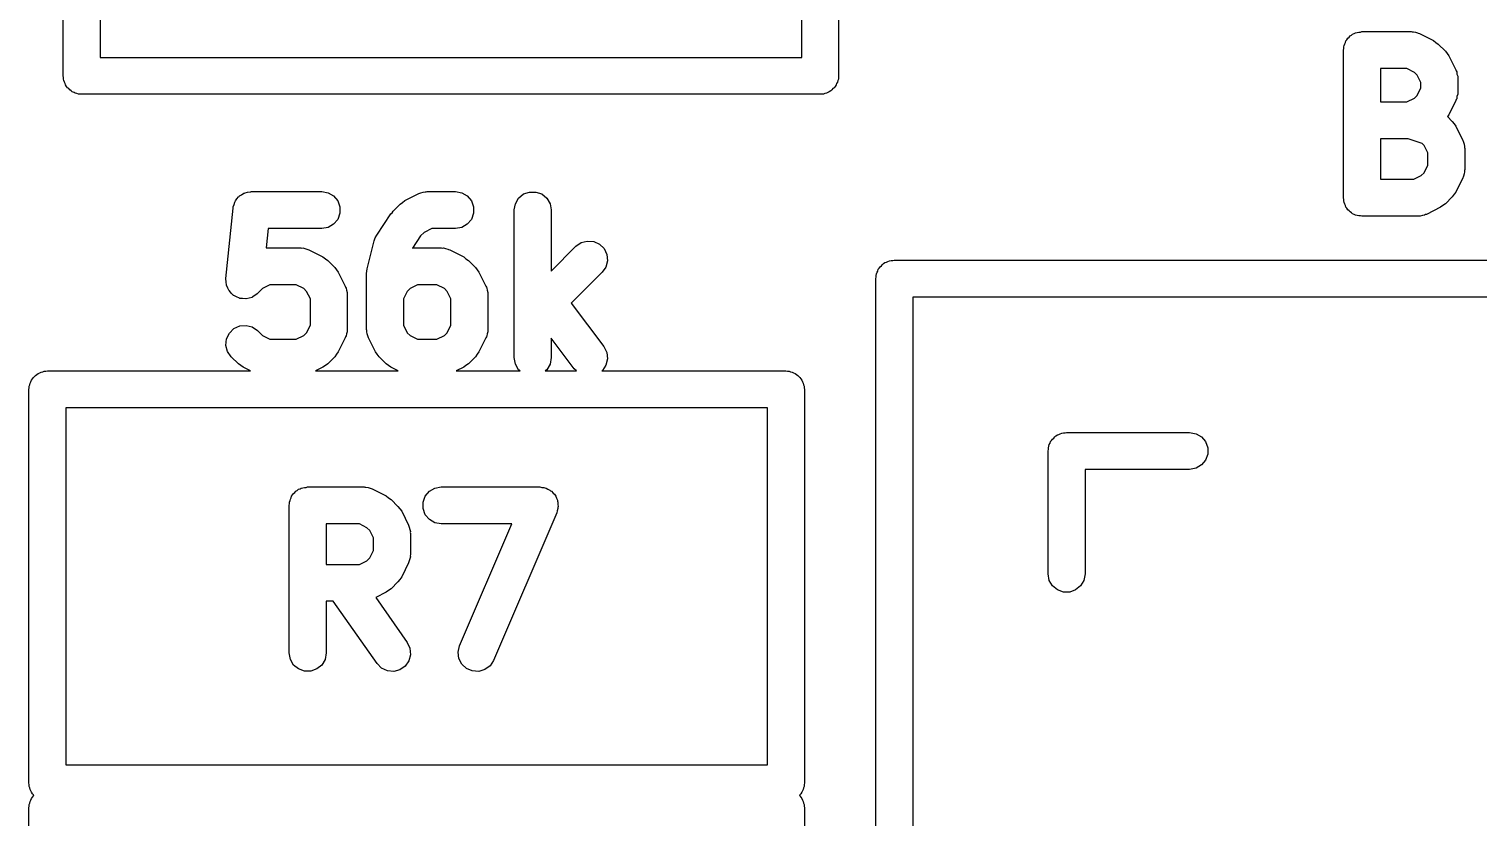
# Model space of a CAD drawing. Extents: x 103.2 to 159.1, y -150.7 to -109.
# Drawn here: x 103.53 to 109.41, y -127.34 to -124.14 of the extents above; entities that cross this region are included whole.
import ezdxf

# ---------------------------------------------------------------- set-up
doc = ezdxf.new("R2010")
doc.units = 0
doc.header["$MEASUREMENT"] = 0
doc.layers.add('BLACK', color=7, linetype='CONTINUOUS')

msp = doc.modelspace()

# ---------------------------------------------------------------- linework, layer by layer
at = {"layer": 'Black'}
for p, q in [((103.664, -124.326), (103.664, -122.726)), ((103.814, -122.801), (103.814, -124.251)), ((106.814, -123.139), (106.814, -124.326)), ((106.664, -124.251), (106.664, -123.28)), ((108.934, -124.148), (108.94, -124.146)), ((108.94, -124.146), (109.14, -124.146)), ((109.14, -124.146), (109.144, -124.147)), ((108.866, -124.208), (108.868, -124.202)), ((108.868, -124.202), (108.87, -124.196)), ((108.87, -124.196), (108.873, -124.19)), ((108.873, -124.19), (108.875, -124.184)), ((108.875, -124.184), (108.879, -124.179)), ((108.879, -124.179), (108.883, -124.173)), ((108.883, -124.173), (108.888, -124.169)), ((108.888, -124.169), (108.892, -124.164)), ((108.892, -124.164), (108.897, -124.161)), ((108.897, -124.161), (108.902, -124.156)), ((108.902, -124.156), (108.909, -124.154)), ((108.909, -124.154), (108.914, -124.151)), ((108.914, -124.151), (108.921, -124.15)), ((108.921, -124.15), (108.927, -124.148)), ((108.927, -124.148), (108.934, -124.148)), ((109.144, -124.147), (109.149, -124.147)), ((109.149, -124.147), (109.157, -124.149)), ((109.157, -124.149), (109.166, -124.151)), ((109.166, -124.151), (109.169, -124.153)), ((109.169, -124.153), (109.174, -124.154)), ((109.174, -124.154), (109.231, -124.183)), ((109.231, -124.183), (109.24, -124.19)), ((109.24, -124.19), (109.25, -124.197)), ((109.25, -124.197), (109.279, -124.226)), ((103.814, -124.251), (106.664, -124.251)), ((108.865, -124.221), (108.866, -124.215)), ((108.865, -124.821), (108.865, -124.221)), ((108.866, -124.215), (108.866, -124.208)), ((109.279, -124.226), (109.286, -124.235)), ((109.286, -124.235), (109.293, -124.245)), ((109.293, -124.245), (109.321, -124.302)), ((109.015, -124.296), (109.015, -124.432)), ((109.122, -124.296), (109.015, -124.296)), ((109.153, -124.312), (109.122, -124.296)), ((109.164, -124.323), (109.153, -124.312)), ((109.321, -124.302), (109.323, -124.306)), ((109.323, -124.306), (109.325, -124.31)), ((109.325, -124.31), (109.326, -124.319)), ((109.326, -124.319), (109.329, -124.327)), ((103.665, -124.332), (103.664, -124.326)), ((103.665, -124.339), (103.665, -124.332)), ((103.667, -124.345), (103.665, -124.339)), ((103.669, -124.352), (103.667, -124.345)), ((103.672, -124.357), (103.669, -124.352)), ((103.674, -124.363), (103.672, -124.357)), ((103.678, -124.369), (103.674, -124.363)), ((103.682, -124.374), (103.678, -124.369)), ((103.687, -124.378), (103.682, -124.374)), ((103.691, -124.383), (103.687, -124.378)), ((106.791, -124.378), (106.787, -124.383)), ((106.796, -124.374), (106.791, -124.378)), ((106.8, -124.369), (106.796, -124.374)), ((106.804, -124.363), (106.8, -124.369)), ((106.806, -124.357), (106.804, -124.363)), ((106.809, -124.352), (106.806, -124.357)), ((106.811, -124.345), (106.809, -124.352)), ((106.813, -124.339), (106.811, -124.345)), ((106.814, -124.326), (106.813, -124.332)), ((106.813, -124.332), (106.813, -124.339)), ((109.179, -124.353), (109.164, -124.323)), ((109.164, -124.406), (109.179, -124.375)), ((109.179, -124.375), (109.179, -124.353)), ((109.329, -124.327), (109.329, -124.331)), ((109.329, -124.331), (109.329, -124.336)), ((109.329, -124.336), (109.329, -124.393)), ((103.696, -124.387), (103.691, -124.383)), ((103.701, -124.391), (103.696, -124.387)), ((103.708, -124.393), (103.701, -124.391)), ((103.713, -124.396), (103.708, -124.393)), ((103.72, -124.398), (103.713, -124.396)), ((103.726, -124.4), (103.72, -124.398)), ((103.733, -124.4), (103.726, -124.4)), ((103.739, -124.401), (103.733, -124.4)), ((106.739, -124.401), (103.739, -124.401)), ((106.745, -124.4), (106.739, -124.401)), ((106.752, -124.4), (106.745, -124.4)), ((106.758, -124.398), (106.752, -124.4)), ((106.765, -124.396), (106.758, -124.398)), ((106.77, -124.393), (106.765, -124.396)), ((106.776, -124.391), (106.77, -124.393)), ((106.782, -124.387), (106.776, -124.391)), ((106.787, -124.383), (106.782, -124.387)), ((109.015, -124.432), (109.122, -124.432)), ((109.122, -124.432), (109.153, -124.417)), ((109.153, -124.417), (109.164, -124.406)), ((109.321, -124.426), (109.293, -124.484)), ((109.323, -124.422), (109.321, -124.426)), ((109.325, -124.419), (109.323, -124.422)), ((109.326, -124.41), (109.325, -124.419)), ((109.329, -124.401), (109.326, -124.41)), ((109.329, -124.393), (109.329, -124.397)), ((109.329, -124.397), (109.329, -124.401)), ((109.293, -124.484), (109.287, -124.491)), ((109.287, -124.491), (109.307, -124.511)), ((109.307, -124.511), (109.314, -124.521)), ((109.314, -124.521), (109.321, -124.531)), ((109.321, -124.531), (109.35, -124.588)), ((109.015, -124.582), (109.015, -124.746)), ((109.128, -124.582), (109.015, -124.582)), ((109.185, -124.601), (109.128, -124.582)), ((109.193, -124.609), (109.185, -124.601)), ((109.208, -124.639), (109.193, -124.609)), ((109.35, -124.588), (109.351, -124.592)), ((109.351, -124.592), (109.353, -124.596)), ((109.353, -124.596), (109.355, -124.604)), ((109.355, -124.604), (109.357, -124.613)), ((109.357, -124.613), (109.357, -124.617)), ((109.357, -124.617), (109.358, -124.621)), ((109.208, -124.689), (109.208, -124.639)), ((109.358, -124.621), (109.358, -124.707)), ((109.151, -124.746), (109.181, -124.731)), ((109.181, -124.731), (109.193, -124.72)), ((109.193, -124.72), (109.208, -124.689)), ((109.353, -124.733), (109.351, -124.737)), ((109.355, -124.724), (109.353, -124.733)), ((109.357, -124.716), (109.355, -124.724)), ((109.358, -124.707), (109.357, -124.711)), ((109.357, -124.711), (109.357, -124.716)), ((109.015, -124.746), (109.151, -124.746)), ((109.35, -124.741), (109.321, -124.798)), ((109.351, -124.737), (109.35, -124.741)), ((104.355, -124.858), (104.358, -124.849)), ((104.358, -124.849), (104.361, -124.839)), ((104.361, -124.839), (104.363, -124.837)), ((104.363, -124.837), (104.364, -124.834)), ((104.364, -124.834), (104.37, -124.826)), ((104.37, -124.826), (104.376, -124.818)), ((104.376, -124.818), (104.379, -124.816)), ((104.379, -124.816), (104.38, -124.814)), ((104.38, -124.814), (104.389, -124.809)), ((104.389, -124.809), (104.398, -124.803)), ((104.398, -124.803), (104.4, -124.802)), ((104.4, -124.802), (104.403, -124.801)), ((104.403, -124.801), (104.413, -124.799)), ((104.413, -124.799), (104.423, -124.797)), ((104.423, -124.797), (104.426, -124.797)), ((104.426, -124.797), (104.429, -124.796)), ((104.429, -124.796), (104.714, -124.796)), ((104.714, -124.796), (104.74, -124.801)), ((104.74, -124.801), (104.762, -124.814)), ((104.762, -124.814), (104.779, -124.834)), ((104.779, -124.834), (104.788, -124.858)), ((105.004, -124.876), (105.033, -124.847)), ((105.033, -124.847), (105.043, -124.84)), ((105.043, -124.84), (105.052, -124.833)), ((105.052, -124.833), (105.109, -124.804)), ((105.109, -124.804), (105.113, -124.803)), ((105.113, -124.803), (105.117, -124.801)), ((105.117, -124.801), (105.126, -124.799)), ((105.126, -124.799), (105.134, -124.797)), ((105.134, -124.797), (105.139, -124.797)), ((105.139, -124.797), (105.143, -124.796)), ((105.143, -124.796), (105.257, -124.796)), ((105.257, -124.796), (105.283, -124.801)), ((105.283, -124.801), (105.305, -124.814)), ((105.305, -124.814), (105.322, -124.834)), ((105.322, -124.834), (105.331, -124.858)), ((105.496, -124.871), (105.501, -124.846)), ((105.501, -124.846), (105.514, -124.823)), ((105.514, -124.823), (105.534, -124.806)), ((105.534, -124.806), (105.558, -124.798)), ((105.558, -124.798), (105.584, -124.798)), ((105.584, -124.798), (105.609, -124.806)), ((105.609, -124.806), (105.629, -124.823)), ((105.629, -124.823), (105.642, -124.846)), ((105.642, -124.846), (105.646, -124.871)), ((108.866, -124.828), (108.865, -124.821)), ((108.866, -124.834), (108.866, -124.828)), ((108.868, -124.841), (108.866, -124.834)), ((108.87, -124.847), (108.868, -124.841)), ((108.873, -124.853), (108.87, -124.847)), ((109.279, -124.846), (109.269, -124.853)), ((109.307, -124.817), (109.279, -124.846)), ((109.314, -124.807), (109.307, -124.817)), ((109.321, -124.798), (109.314, -124.807)), ((104.325, -125.15), (104.354, -124.864)), ((104.354, -124.864), (104.355, -124.861)), ((104.355, -124.861), (104.355, -124.858)), ((104.779, -124.909), (104.762, -124.929)), ((104.788, -124.884), (104.779, -124.909)), ((104.788, -124.858), (104.788, -124.884)), ((104.938, -124.973), (104.995, -124.887)), ((104.995, -124.887), (105, -124.882)), ((105, -124.882), (105.004, -124.876)), ((105.322, -124.909), (105.305, -124.929)), ((105.331, -124.884), (105.322, -124.909)), ((105.331, -124.858), (105.331, -124.884)), ((105.496, -125.471), (105.496, -124.871)), ((105.646, -124.871), (105.646, -125.119)), ((108.875, -124.859), (108.873, -124.853)), ((108.879, -124.864), (108.875, -124.859)), ((108.883, -124.87), (108.879, -124.864)), ((108.888, -124.874), (108.883, -124.87)), ((108.892, -124.879), (108.888, -124.874)), ((108.897, -124.882), (108.892, -124.879)), ((108.902, -124.886), (108.897, -124.882)), ((108.909, -124.889), (108.902, -124.886)), ((108.914, -124.892), (108.909, -124.889)), ((108.921, -124.893), (108.914, -124.892)), ((108.927, -124.895), (108.921, -124.893)), ((108.934, -124.895), (108.927, -124.895)), ((108.94, -124.896), (108.934, -124.895)), ((109.169, -124.896), (108.94, -124.896)), ((109.173, -124.896), (109.169, -124.896)), ((109.177, -124.896), (109.173, -124.896)), ((109.186, -124.893), (109.177, -124.896)), ((109.194, -124.892), (109.186, -124.893)), ((109.198, -124.89), (109.194, -124.892)), ((109.202, -124.889), (109.198, -124.89)), ((109.259, -124.86), (109.202, -124.889)), ((109.269, -124.853), (109.259, -124.86)), ((104.496, -124.946), (104.489, -125.025)), ((104.714, -124.946), (104.496, -124.946)), ((104.74, -124.942), (104.714, -124.946)), ((104.762, -124.929), (104.74, -124.942)), ((105.13, -124.962), (105.115, -124.976)), ((105.161, -124.946), (105.13, -124.962)), ((105.257, -124.946), (105.161, -124.946)), ((105.283, -124.942), (105.257, -124.946)), ((105.305, -124.929), (105.283, -124.942)), ((104.489, -125.025), (104.629, -125.025)), ((104.629, -125.025), (104.633, -125.026)), ((104.633, -125.026), (104.637, -125.025)), ((104.637, -125.025), (104.646, -125.028)), ((104.646, -125.028), (104.654, -125.03)), ((104.899, -125.11), (104.927, -124.996)), ((104.927, -124.996), (104.932, -124.984)), ((104.932, -124.984), (104.938, -124.973)), ((105.115, -124.976), (105.083, -125.026)), ((105.083, -125.026), (105.086, -125.025)), ((105.086, -125.025), (105.2, -125.025)), ((105.2, -125.025), (105.204, -125.026)), ((105.204, -125.026), (105.209, -125.025)), ((105.209, -125.025), (105.217, -125.028)), ((105.217, -125.028), (105.226, -125.03)), ((105.646, -125.119), (105.747, -125.018)), ((105.747, -125.018), (105.768, -125.003)), ((105.768, -125.003), (105.793, -124.997)), ((105.793, -124.997), (105.819, -124.999)), ((105.819, -124.999), (105.843, -125.01)), ((105.843, -125.01), (105.861, -125.028)), ((105.861, -125.028), (105.872, -125.052)), ((104.654, -125.03), (104.658, -125.032)), ((104.658, -125.032), (104.662, -125.033)), ((104.662, -125.033), (104.719, -125.061)), ((104.719, -125.061), (104.729, -125.069)), ((104.729, -125.069), (104.739, -125.076)), ((104.739, -125.076), (104.767, -125.104)), ((105.226, -125.03), (105.229, -125.032)), ((105.229, -125.032), (105.234, -125.033)), ((105.234, -125.033), (105.291, -125.061)), ((105.291, -125.061), (105.3, -125.069)), ((105.3, -125.069), (105.31, -125.076)), ((105.31, -125.076), (105.339, -125.104)), ((105.875, -125.078), (105.868, -125.103)), ((105.872, -125.052), (105.875, -125.078)), ((106.997, -125.089), (107.002, -125.085)), ((107.002, -125.085), (107.009, -125.083)), ((107.009, -125.083), (107.014, -125.08)), ((107.014, -125.08), (107.021, -125.078)), ((107.021, -125.078), (107.027, -125.076)), ((107.027, -125.076), (107.034, -125.076)), ((107.034, -125.076), (107.04, -125.075)), ((107.04, -125.075), (112.44, -125.075)), ((104.767, -125.104), (104.774, -125.114)), ((104.774, -125.114), (104.781, -125.124)), ((104.781, -125.124), (104.81, -125.181)), ((104.896, -125.129), (104.898, -125.12)), ((104.896, -125.357), (104.896, -125.129)), ((104.898, -125.12), (104.899, -125.11)), ((105.339, -125.104), (105.346, -125.114)), ((105.346, -125.114), (105.353, -125.124)), ((105.353, -125.124), (105.381, -125.181)), ((105.853, -125.124), (105.728, -125.25)), ((105.868, -125.103), (105.853, -125.124)), ((106.965, -125.15), (106.966, -125.144)), ((106.966, -125.137), (106.968, -125.131)), ((106.966, -125.144), (106.966, -125.137)), ((106.968, -125.131), (106.97, -125.124)), ((106.97, -125.124), (106.973, -125.119)), ((106.973, -125.119), (106.975, -125.112)), ((106.975, -125.112), (106.979, -125.107)), ((106.979, -125.107), (106.983, -125.102)), ((106.983, -125.102), (106.988, -125.098)), ((106.988, -125.098), (106.992, -125.093)), ((106.992, -125.093), (106.997, -125.089)), ((104.325, -125.151), (104.325, -125.15)), ((104.325, -125.15), (104.325, -125.15)), ((104.326, -125.163), (104.325, -125.151)), ((104.327, -125.176), (104.326, -125.163)), ((104.328, -125.176), (104.327, -125.176)), ((104.328, -125.177), (104.328, -125.176)), ((104.333, -125.188), (104.328, -125.177)), ((104.338, -125.199), (104.333, -125.188)), ((104.338, -125.2), (104.338, -125.199)), ((104.339, -125.2), (104.338, -125.2)), ((104.347, -125.209), (104.339, -125.2)), ((104.473, -125.19), (104.453, -125.21)), ((104.503, -125.175), (104.473, -125.19)), ((104.611, -125.175), (104.503, -125.175)), ((104.641, -125.19), (104.611, -125.175)), ((104.653, -125.202), (104.641, -125.19)), ((104.668, -125.232), (104.653, -125.202)), ((104.81, -125.181), (104.811, -125.185)), ((104.811, -125.185), (104.813, -125.189)), ((104.813, -125.189), (104.815, -125.197)), ((104.815, -125.197), (104.817, -125.206)), ((105.062, -125.202), (105.046, -125.232)), ((105.073, -125.19), (105.062, -125.202)), ((105.103, -125.175), (105.073, -125.19)), ((105.182, -125.175), (105.103, -125.175)), ((105.213, -125.19), (105.182, -125.175)), ((105.224, -125.202), (105.213, -125.19)), ((105.239, -125.232), (105.224, -125.202)), ((105.381, -125.181), (105.383, -125.185)), ((105.383, -125.185), (105.385, -125.189)), ((105.385, -125.189), (105.386, -125.197)), ((105.386, -125.197), (105.389, -125.206)), ((106.965, -130.55), (106.965, -125.15)), ((104.356, -125.218), (104.347, -125.209)), ((104.357, -125.218), (104.356, -125.218)), ((104.357, -125.219), (104.357, -125.218)), ((104.368, -125.224), (104.357, -125.219)), ((104.38, -125.229), (104.368, -125.224)), ((104.381, -125.23), (104.38, -125.229)), ((104.38, -125.229), (104.38, -125.229)), ((104.393, -125.231), (104.381, -125.23)), ((104.406, -125.232), (104.393, -125.231)), ((104.407, -125.232), (104.406, -125.232)), ((104.406, -125.232), (104.406, -125.232)), ((104.419, -125.229), (104.407, -125.232)), ((104.431, -125.226), (104.419, -125.229)), ((104.432, -125.225), (104.431, -125.225)), ((104.431, -125.225), (104.431, -125.226)), ((104.442, -125.218), (104.432, -125.225)), ((104.452, -125.211), (104.442, -125.218)), ((104.453, -125.21), (104.452, -125.211)), ((104.453, -125.21), (104.453, -125.21)), ((104.668, -125.339), (104.668, -125.232)), ((104.817, -125.206), (104.817, -125.21)), ((104.817, -125.21), (104.818, -125.214)), ((104.818, -125.214), (104.818, -125.357)), ((105.046, -125.232), (105.046, -125.339)), ((105.239, -125.339), (105.239, -125.232)), ((105.389, -125.206), (105.389, -125.21)), ((105.389, -125.21), (105.389, -125.214)), ((105.389, -125.214), (105.389, -125.357)), ((105.728, -125.25), (105.86, -125.426)), ((107.115, -125.225), (107.115, -129.369)), ((112.365, -125.225), (107.115, -125.225)), ((104.328, -125.395), (104.339, -125.371)), ((104.339, -125.371), (104.357, -125.353)), ((104.357, -125.353), (104.381, -125.342)), ((104.381, -125.342), (104.407, -125.34)), ((104.407, -125.34), (104.432, -125.346)), ((104.432, -125.346), (104.453, -125.361)), ((104.453, -125.361), (104.473, -125.381)), ((104.473, -125.381), (104.503, -125.396)), ((104.611, -125.396), (104.641, -125.381)), ((104.641, -125.381), (104.653, -125.37)), ((104.653, -125.37), (104.668, -125.339)), ((104.815, -125.374), (104.813, -125.383)), ((104.817, -125.366), (104.815, -125.374)), ((104.818, -125.357), (104.817, -125.361)), ((104.817, -125.361), (104.817, -125.366)), ((104.897, -125.361), (104.896, -125.357)), ((104.897, -125.366), (104.897, -125.361)), ((104.899, -125.374), (104.897, -125.366)), ((104.901, -125.383), (104.899, -125.374)), ((105.046, -125.339), (105.062, -125.37)), ((105.062, -125.37), (105.073, -125.381)), ((105.073, -125.381), (105.103, -125.396)), ((105.182, -125.396), (105.213, -125.381)), ((105.213, -125.381), (105.224, -125.37)), ((105.224, -125.37), (105.239, -125.339)), ((105.386, -125.374), (105.385, -125.383)), ((105.389, -125.366), (105.386, -125.374)), ((105.389, -125.357), (105.389, -125.361)), ((105.389, -125.361), (105.389, -125.366)), ((104.325, -125.421), (104.328, -125.395)), ((104.332, -125.446), (104.325, -125.421)), ((104.503, -125.396), (104.611, -125.396)), ((104.81, -125.391), (104.781, -125.448)), ((104.811, -125.387), (104.81, -125.391)), ((104.813, -125.383), (104.811, -125.387)), ((104.903, -125.387), (104.901, -125.383)), ((104.904, -125.391), (104.903, -125.387)), ((104.933, -125.448), (104.904, -125.391)), ((105.103, -125.396), (105.182, -125.396)), ((105.381, -125.391), (105.353, -125.448)), ((105.383, -125.387), (105.381, -125.391)), ((105.385, -125.383), (105.383, -125.387)), ((105.74, -125.516), (105.646, -125.392)), ((105.646, -125.392), (105.646, -125.471)), ((105.86, -125.426), (105.872, -125.45)), ((104.347, -125.467), (104.332, -125.446)), ((104.376, -125.496), (104.347, -125.467)), ((104.385, -125.503), (104.376, -125.496)), ((104.739, -125.496), (104.729, -125.503)), ((104.767, -125.467), (104.739, -125.496)), ((104.774, -125.457), (104.767, -125.467)), ((104.781, -125.448), (104.774, -125.457)), ((104.94, -125.457), (104.933, -125.448)), ((104.947, -125.467), (104.94, -125.457)), ((104.976, -125.496), (104.947, -125.467)), ((104.985, -125.503), (104.976, -125.496)), ((105.31, -125.496), (105.3, -125.503)), ((105.339, -125.467), (105.31, -125.496)), ((105.346, -125.457), (105.339, -125.467)), ((105.353, -125.448), (105.346, -125.457)), ((105.501, -125.497), (105.496, -125.471)), ((105.514, -125.52), (105.501, -125.497)), ((105.642, -125.497), (105.629, -125.52)), ((105.646, -125.471), (105.642, -125.497)), ((105.875, -125.476), (105.869, -125.501)), ((105.872, -125.45), (105.875, -125.476)), ((103.535, -125.562), (103.539, -125.557)), ((103.539, -125.557), (103.543, -125.552)), ((103.543, -125.552), (103.548, -125.548)), ((103.548, -125.548), (103.552, -125.543)), ((103.552, -125.543), (103.557, -125.539)), ((103.557, -125.539), (103.562, -125.535)), ((103.562, -125.535), (103.569, -125.533)), ((103.569, -125.533), (103.574, -125.53)), ((103.574, -125.53), (103.581, -125.528)), ((103.581, -125.528), (103.587, -125.526)), ((103.587, -125.526), (103.594, -125.526)), ((103.594, -125.526), (103.6, -125.525)), ((103.6, -125.525), (104.425, -125.525)), ((104.395, -125.51), (104.385, -125.503)), ((104.425, -125.525), (104.395, -125.51)), ((104.719, -125.51), (104.689, -125.525)), ((104.689, -125.525), (105.025, -125.525)), ((104.729, -125.503), (104.719, -125.51)), ((104.995, -125.51), (104.985, -125.503)), ((105.025, -125.525), (104.995, -125.51)), ((105.291, -125.51), (105.261, -125.525)), ((105.261, -125.525), (105.52, -125.525)), ((105.3, -125.503), (105.291, -125.51)), ((105.52, -125.525), (105.514, -125.52)), ((105.629, -125.52), (105.622, -125.525)), ((105.622, -125.525), (105.749, -125.525)), ((105.749, -125.525), (105.74, -125.516)), ((105.855, -125.523), (105.852, -125.525)), ((105.852, -125.525), (106.6, -125.525)), ((105.869, -125.501), (105.855, -125.523)), ((106.6, -125.525), (106.606, -125.526)), ((106.606, -125.526), (106.613, -125.526)), ((106.613, -125.526), (106.619, -125.528)), ((106.619, -125.528), (106.626, -125.53)), ((106.626, -125.53), (106.631, -125.533)), ((106.631, -125.533), (106.637, -125.535)), ((106.637, -125.535), (106.643, -125.539)), ((106.643, -125.539), (106.648, -125.543)), ((106.648, -125.543), (106.652, -125.548)), ((106.652, -125.548), (106.657, -125.552)), ((106.657, -125.552), (106.661, -125.557)), ((106.661, -125.557), (106.665, -125.562)), ((103.525, -125.6), (103.526, -125.594)), ((103.525, -127.2), (103.525, -125.6)), ((103.526, -125.587), (103.528, -125.581)), ((103.526, -125.594), (103.526, -125.587)), ((103.528, -125.581), (103.53, -125.574)), ((103.53, -125.574), (103.533, -125.569)), ((103.533, -125.569), (103.535, -125.562)), ((106.665, -125.562), (106.667, -125.569)), ((106.667, -125.569), (106.67, -125.574)), ((106.67, -125.574), (106.672, -125.581)), ((106.672, -125.581), (106.674, -125.587)), ((106.674, -125.587), (106.674, -125.594)), ((106.674, -125.594), (106.675, -125.6)), ((106.675, -125.6), (106.675, -127.2)), ((103.675, -125.675), (103.675, -127.125)), ((106.525, -125.675), (103.675, -125.675)), ((106.525, -127.125), (106.525, -125.675)), ((107.688, -125.798), (107.692, -125.793)), ((107.692, -125.793), (107.697, -125.789)), ((107.697, -125.789), (107.703, -125.785)), ((107.703, -125.785), (107.709, -125.783)), ((107.709, -125.783), (107.714, -125.78)), ((107.714, -125.78), (107.721, -125.778)), ((107.721, -125.778), (107.727, -125.776)), ((107.727, -125.776), (107.734, -125.776)), ((107.734, -125.776), (107.74, -125.775)), ((107.74, -125.775), (108.24, -125.775)), ((108.24, -125.775), (108.266, -125.78)), ((108.266, -125.78), (108.288, -125.793)), ((108.288, -125.793), (108.305, -125.812)), ((107.665, -125.85), (107.666, -125.844)), ((107.665, -126.35), (107.665, -125.85)), ((107.666, -125.837), (107.668, -125.831)), ((107.666, -125.844), (107.666, -125.837)), ((107.668, -125.831), (107.67, -125.824)), ((107.67, -125.824), (107.673, -125.819)), ((107.673, -125.819), (107.675, -125.812)), ((107.675, -125.812), (107.679, -125.807)), ((107.679, -125.807), (107.683, -125.802)), ((107.683, -125.802), (107.688, -125.798)), ((108.305, -125.812), (108.314, -125.837)), ((108.314, -125.837), (108.314, -125.863)), ((108.288, -125.907), (108.266, -125.92)), ((108.305, -125.887), (108.288, -125.907)), ((108.314, -125.863), (108.305, -125.887)), ((108.24, -125.925), (107.815, -125.925)), ((107.815, -125.925), (107.815, -126.35)), ((108.266, -125.92), (108.24, -125.925)), ((104.592, -126.034), (104.596, -126.029)), ((104.596, -126.029), (104.6, -126.023)), ((104.6, -126.023), (104.605, -126.019)), ((104.605, -126.019), (104.609, -126.014)), ((104.609, -126.014), (104.615, -126.011)), ((104.615, -126.011), (104.62, -126.006)), ((104.62, -126.006), (104.626, -126.004)), ((104.626, -126.004), (104.631, -126.001)), ((104.631, -126.001), (104.638, -126)), ((104.638, -126), (104.644, -125.998)), ((104.644, -125.998), (104.651, -125.998)), ((104.651, -125.998), (104.657, -125.996)), ((104.657, -125.996), (104.886, -125.996)), ((104.886, -125.996), (104.89, -125.997)), ((104.89, -125.997), (104.894, -125.997)), ((104.894, -125.997), (104.903, -125.999)), ((104.903, -125.999), (104.911, -126.001)), ((104.911, -126.001), (104.915, -126.003)), ((104.915, -126.003), (104.919, -126.004)), ((104.919, -126.004), (104.976, -126.033)), ((105.135, -126.034), (105.152, -126.014)), ((105.152, -126.014), (105.174, -126.001)), ((105.174, -126.001), (105.2, -125.996)), ((105.2, -125.996), (105.6, -125.996)), ((105.6, -125.996), (105.608, -125.998)), ((105.608, -125.998), (105.617, -125.998)), ((105.617, -125.998), (105.621, -126)), ((105.621, -126), (105.626, -126.001)), ((105.626, -126.001), (105.633, -126.005)), ((105.633, -126.005), (105.641, -126.009)), ((105.641, -126.009), (105.644, -126.012)), ((105.644, -126.012), (105.648, -126.014)), ((105.648, -126.014), (105.654, -126.021)), ((105.654, -126.021), (105.66, -126.026)), ((105.66, -126.026), (105.662, -126.03)), ((104.582, -126.071), (104.583, -126.065)), ((104.582, -126.671), (104.582, -126.071)), ((104.583, -126.058), (104.586, -126.052)), ((104.583, -126.065), (104.583, -126.058)), ((104.586, -126.052), (104.587, -126.046)), ((104.587, -126.046), (104.59, -126.04)), ((104.59, -126.04), (104.592, -126.034)), ((104.976, -126.033), (104.986, -126.04)), ((104.986, -126.04), (104.996, -126.047)), ((104.996, -126.047), (105.024, -126.076)), ((105.024, -126.076), (105.031, -126.085)), ((105.031, -126.085), (105.039, -126.095)), ((105.126, -126.058), (105.135, -126.034)), ((105.126, -126.084), (105.126, -126.058)), ((105.135, -126.109), (105.126, -126.084)), ((105.662, -126.03), (105.665, -126.034)), ((105.665, -126.034), (105.668, -126.042)), ((105.668, -126.042), (105.672, -126.05)), ((105.674, -126.084), (105.671, -126.093)), ((105.672, -126.05), (105.672, -126.054)), ((105.672, -126.054), (105.674, -126.058)), ((105.674, -126.058), (105.674, -126.067)), ((105.674, -126.067), (105.675, -126.076)), ((105.675, -126.076), (105.674, -126.08)), ((105.674, -126.08), (105.674, -126.084)), ((104.732, -126.146), (104.732, -126.311)), ((104.868, -126.146), (104.732, -126.146)), ((104.898, -126.162), (104.868, -126.146)), ((105.039, -126.095), (105.067, -126.152)), ((105.152, -126.129), (105.135, -126.109)), ((105.174, -126.142), (105.152, -126.129)), ((105.2, -126.146), (105.174, -126.142)), ((105.486, -126.146), (105.2, -126.146)), ((105.274, -126.642), (105.486, -126.146)), ((105.669, -126.101), (105.412, -126.701)), ((105.671, -126.093), (105.669, -126.101)), ((104.91, -126.173), (104.898, -126.162)), ((104.925, -126.203), (104.91, -126.173)), ((104.925, -126.254), (104.925, -126.203)), ((105.067, -126.152), (105.068, -126.156)), ((105.068, -126.156), (105.07, -126.16)), ((105.07, -126.16), (105.072, -126.169)), ((105.072, -126.169), (105.075, -126.177)), ((105.075, -126.177), (105.074, -126.181)), ((105.074, -126.181), (105.075, -126.186)), ((105.075, -126.186), (105.075, -126.271)), ((104.91, -126.284), (104.925, -126.254)), ((104.732, -126.311), (104.868, -126.311)), ((104.868, -126.311), (104.898, -126.296)), ((104.898, -126.296), (104.91, -126.284)), ((105.067, -126.305), (105.039, -126.362)), ((105.068, -126.301), (105.067, -126.305)), ((105.07, -126.297), (105.068, -126.301)), ((105.072, -126.288), (105.07, -126.297)), ((105.075, -126.28), (105.072, -126.288)), ((105.075, -126.271), (105.074, -126.276)), ((105.074, -126.276), (105.075, -126.28)), ((105.024, -126.382), (104.996, -126.41)), ((105.031, -126.372), (105.024, -126.382)), ((105.039, -126.362), (105.031, -126.372)), ((107.67, -126.376), (107.665, -126.35)), ((107.683, -126.398), (107.67, -126.376)), ((107.81, -126.376), (107.797, -126.398)), ((107.815, -126.35), (107.81, -126.376)), ((104.976, -126.424), (104.934, -126.446)), ((104.986, -126.417), (104.976, -126.424)), ((104.996, -126.41), (104.986, -126.417)), ((107.703, -126.415), (107.683, -126.398)), ((107.727, -126.424), (107.703, -126.415)), ((107.753, -126.424), (107.727, -126.424)), ((107.777, -126.415), (107.753, -126.424)), ((107.797, -126.398), (107.777, -126.415)), ((104.761, -126.461), (104.732, -126.461)), ((104.732, -126.461), (104.732, -126.671)), ((104.939, -126.714), (104.761, -126.461)), ((104.934, -126.446), (105.061, -126.628)), ((104.587, -126.697), (104.582, -126.671)), ((104.732, -126.671), (104.728, -126.697)), ((105.061, -126.628), (105.072, -126.652)), ((105.072, -126.652), (105.075, -126.678)), ((105.268, -126.667), (105.274, -126.642)), ((105.271, -126.693), (105.268, -126.667)), ((104.6, -126.72), (104.587, -126.697)), ((104.62, -126.736), (104.6, -126.72)), ((104.644, -126.745), (104.62, -126.736)), ((104.695, -126.736), (104.67, -126.745)), ((104.715, -126.72), (104.695, -126.736)), ((104.728, -126.697), (104.715, -126.72)), ((104.957, -126.733), (104.939, -126.714)), ((104.981, -126.744), (104.957, -126.733)), ((105.053, -126.724), (105.032, -126.739)), ((105.068, -126.703), (105.053, -126.724)), ((105.075, -126.678), (105.068, -126.703)), ((105.283, -126.716), (105.271, -126.693)), ((105.302, -126.734), (105.283, -126.716)), ((105.326, -126.744), (105.302, -126.734)), ((105.398, -126.723), (105.377, -126.738)), ((105.412, -126.701), (105.398, -126.723)), ((104.67, -126.745), (104.644, -126.745)), ((105.007, -126.746), (104.981, -126.744)), ((105.032, -126.739), (105.007, -126.746)), ((105.352, -126.746), (105.326, -126.744)), ((105.377, -126.738), (105.352, -126.746)), ((103.675, -127.125), (106.525, -127.125)), ((103.526, -127.206), (103.525, -127.2)), ((103.526, -127.213), (103.526, -127.206)), ((106.675, -127.2), (106.674, -127.206)), ((106.674, -127.206), (106.674, -127.213)), ((103.528, -127.219), (103.526, -127.213)), ((103.53, -127.226), (103.528, -127.219)), ((103.533, -127.231), (103.53, -127.226)), ((103.535, -127.237), (103.533, -127.231)), ((103.533, -127.269), (103.535, -127.262)), ((103.539, -127.243), (103.535, -127.237)), ((103.535, -127.262), (103.539, -127.257)), ((103.543, -127.248), (103.539, -127.243)), ((103.539, -127.257), (103.543, -127.252)), ((103.545, -127.25), (103.543, -127.248)), ((103.543, -127.252), (103.545, -127.25)), ((106.657, -127.248), (106.655, -127.25)), ((106.655, -127.25), (106.657, -127.252)), ((106.661, -127.243), (106.657, -127.248)), ((106.657, -127.252), (106.661, -127.257)), ((106.665, -127.237), (106.661, -127.243)), ((106.661, -127.257), (106.665, -127.262)), ((106.667, -127.231), (106.665, -127.237)), ((106.665, -127.262), (106.667, -127.269)), ((106.67, -127.226), (106.667, -127.231)), ((106.672, -127.219), (106.67, -127.226)), ((106.674, -127.213), (106.672, -127.219)), ((103.525, -127.3), (103.526, -127.294)), ((103.525, -128.9), (103.525, -127.3)), ((103.526, -127.287), (103.528, -127.281)), ((103.526, -127.294), (103.526, -127.287)), ((103.528, -127.281), (103.53, -127.274)), ((103.53, -127.274), (103.533, -127.269)), ((106.667, -127.269), (106.67, -127.274)), ((106.67, -127.274), (106.672, -127.281)), ((106.672, -127.281), (106.674, -127.287)), ((106.674, -127.287), (106.674, -127.294)), ((106.674, -127.294), (106.675, -127.3)), ((106.675, -127.3), (106.675, -128.9))]:
    msp.add_line(p, q, dxfattribs=at)

doc.saveas('drawing.dxf')
